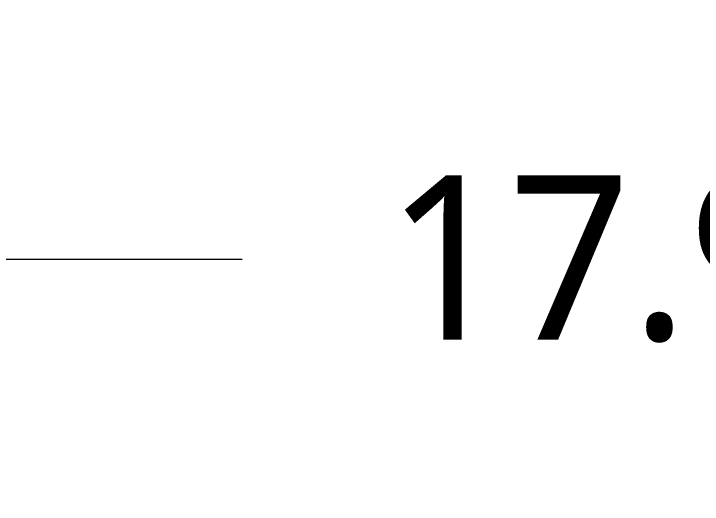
# Model space of a CAD drawing. Header units: inches. Extents: x 2.43 to 8.4, y 3.17 to 7.37.
# Drawn here: x 4.329 to 4.832, y 4.051 to 4.409 of the extents above; entities that cross this region are included whole.
import ezdxf

# ---------------------------------------------------------------- set-up
doc = ezdxf.new("R2010")
doc.units = ezdxf.units.IN
doc.header["$LTSCALE"] = 0.5
doc.header["$MEASUREMENT"] = 0
doc.header["$PDMODE"] = 33
doc.header["$PDSIZE"] = 0.03937
doc.layers.add('ANNOTATION_TEXT', color=7, linetype='Continuous', lineweight=25)
doc.styles.add('Onshape-Standard-Dimension', font='')
doc.styles.get('Onshape-Standard-Dimension').set_extended_font_data('Noto Sans')
doc.dimstyles.new('Onshape-Standard$0', dxfattribs={"dimtxt": 0.12, "dimasz": 0.18, "dimexe": 0.08, "dimexo": 0.0625, "dimgap": 0.09, "dimtad": 0, "dimtih": 1, "dimtoh": 1, "dimdec": 3, "dimzin": 7, "dimdsep": 46, "dimtxsty": 'Onshape-Standard-Dimension', "dimcen": 0.09, "dimclrd": 7, "dimclre": 7, "dimclrt": 7, "dimadec": 1, "dimazin": 0, "dimtfac": 1, "dimtdec": 3, "dimtofl": 0, "dimtmove": 0, "dimatfit": 3, "dimfxl": 1, "dimtolj": 1, "dimtzin": 7, "dimlwd": 13, "dimlwe": 13, "dimarcsym": 1})

# ---------------------------------------------------------------- blocks, each defined once
blk = doc.blocks.new('*D3')
at = {"layer": 'ANNOTATION_TEXT', "color": 7, "lineweight": 13}
for p, q in [((3.60745, 4.29288), (3.60745, 4.31038)), ((4.31582, 4.29288), (4.31582, 4.31038)), ((3.78745, 4.23038), (4.13582, 4.23038)), ((4.13582, 4.23038), (3.78745, 4.23038)), ((4.31582, 4.23038), (4.49582, 4.23038))]:
    blk.add_line(p, q, dxfattribs=at)
at = {"layer": 'ANNOTATION_TEXT', "color": 7}
for points in [[(3.78745, 4.26038), (3.78745, 4.20038), (3.60745, 4.23038)], [(4.13582, 4.20038), (4.13582, 4.26038), (4.31582, 4.23038)]]:
    blk.add_solid(points, dxfattribs=at)
at = {"layer": 'Defpoints', "color": 0}
for p in [(3.60745, 4.23038), (4.31582, 4.23038), (4.31582, 4.23038)]:
    blk.add_point(p, dxfattribs=at)
at = {"layer": 'ANNOTATION_TEXT', "color": 7, "insert": (5.01163, 4.23038), "char_height": 0.12, "attachment_point": 5, "style": 'Onshape-Standard-Dimension'}
blk.add_mtext('\\A1;17.993 mm ', dxfattribs=at)

msp = doc.modelspace()

# ---------------------------------------------------------------- dimensions: what is measured, and where the dimension line sits
at = {"layer": 'ANNOTATION_TEXT'}
dim = msp.add_linear_dim(base=(4.315823, 4.230382), p1=(3.607452, 4.230382, 1.643622), p2=(4.315823, 4.230382, 1.77748), angle=0, dimstyle='Onshape-Standard$0', override={"dimdec": 3, "dimlfac": 25.4, "dimzin": 7, "dimlunit": 2, "dimpost": '<> mm ', "dimtp": 0, "dimtm": 0, "dimtdec": 3, "dimtzin": 7}, dxfattribs=at)
dim.commit()
dim.dimension.update_dxf_attribs({"geometry": '*D3', "text_midpoint": (5.011627, 4.230382), "dimtype": 160})

doc.saveas('drawing.dxf')
